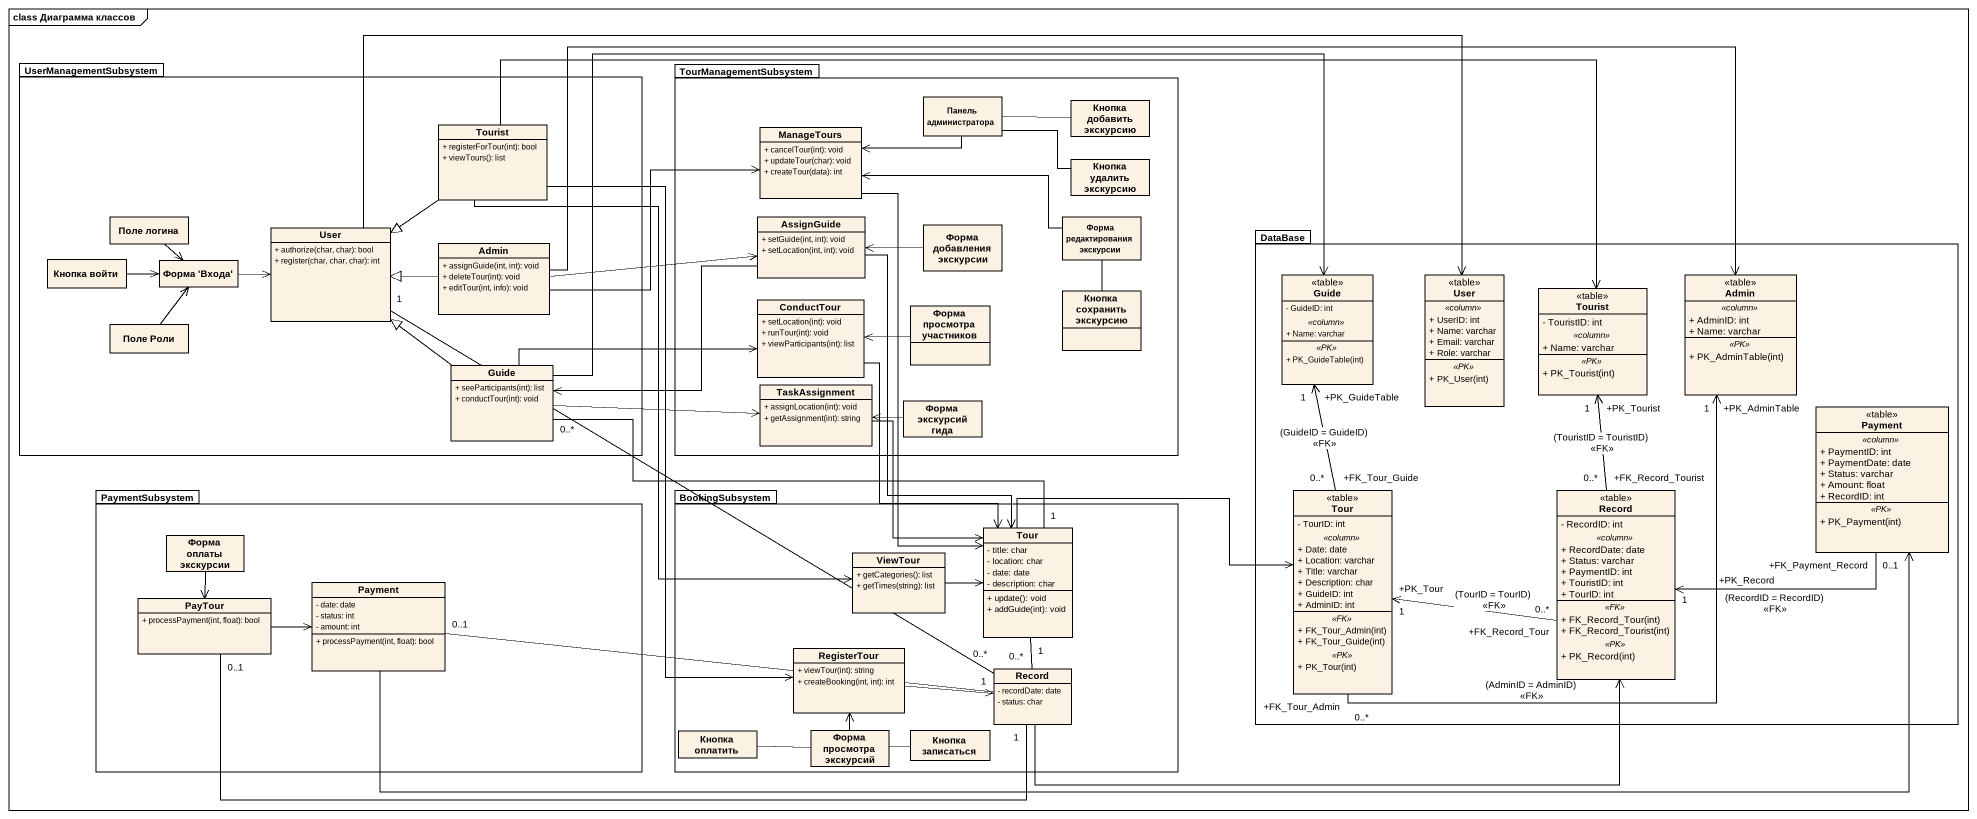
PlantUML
@startuml
mainframe class Диаграмма классов
hide circle
hide empty members
skinparam classAttributeIconSize 0
package UserManagementSubsystem {
  class Tourist {
    + registerForTour(int): bool
    + viewTours(): list
  }
  class "Поле логина" as Поле_логина
  class User {
    + authorize(char, char): bool
    + register(char, char, char): int
  }
  class Admin {
    + assignGuide(int, int): void
    + deleteTour(int): void
    + editTour(int, info): void
  }
  class "Кнопка войти" as Кнопка_войти
  class "Форма 'Входа'" as Форма_Входа
  class "Поле Роли" as Поле_Роли
  class "Guide" as Guide_2 {
    + seeParticipants(int): list
    + conductTour(int): void
  }
}
package TourManagementSubsystem {
  class "Панель администратора" as Панель_администратора
  class ManageTours {
    + cancelTour(int): void
    + updateTour(char): void
    + createTour(data): int
  }
  class "Кнопка добавить экскурсию" as Кнопка_добавить_экскурсию
  class "Кнопка удалить экскурсию" as Кнопка_удалить_экскурсию
  class AssignGuide {
    + setGuide(int, int): void
    + setLocation(int, int): void
  }
  class "Форма редактирования экскурсии" as Форма_редактирования
  class "Форма добавления экскурсии" as Форма_добавления_экскурсии
  class "Кнопка сохранить экскурсию" as Кнопка_сохранить_экскурсию
  class ConductTour {
    + setLocation(int): void
    + runTour(int): void
    + viewParticipants(int): list
  }
  class "Форма просмотра участников" as Форма_просмотра_участников
  class TaskAssignment {
    + assignLocation(int): void
    + getAssignment(int): string
  }
  class "Форма экскурсий гида" as Форма_экскурсий_гида
}
package "DataBase" as DataBase_ {
  class Guide <<table>> {
    - GuideID: int
    .. <<column>> ..
    + Name: varchar
    .. <<PK>> ..
    + PK_GuideTable(int)
  }
  class "User" as User_2 <<table>> {
    .. <<column>> ..
    + UserID: int
    + Name: varchar
    + Email: varchar
    + Role: varchar
    .. <<PK>> ..
    + PK_User(int)
  }
  class "Tourist" as Tourist_2 <<table>> {
    - TouristID: int
    .. <<column>> ..
    + Name: varchar
    .. <<PK>> ..
    + PK_Tourist(int)
  }
  class "Admin" as Admin_2 <<table>> {
    .. <<column>> ..
    + AdminID: int
    + Name: varchar
    .. <<PK>> ..
    + PK_AdminTable(int)
  }
  class Payment <<table>> {
    .. <<column>> ..
    + PaymentID: int
    + PaymentDate: date
    + Status: varchar
    + Amount: float
    + RecordID: int
    .. <<PK>> ..
    + PK_Payment(int)
  }
  class Tour <<table>> {
    - TourID: int
    .. <<column>> ..
    + Date: date
    + Location: varchar
    + Title: varchar
    + Description: char
    + GuideID: int
    + AdminID: int
    .. <<FK>> ..
    + FK_Tour_Admin(int)
    + FK_Tour_Guide(int)
    .. <<PK>> ..
    + PK_Tour(int)
  }
  class "Record" as Record_ <<table>> {
    - RecordID: int
    .. <<column>> ..
    + RecordDate: date
    + Status: varchar
    + PaymentID: int
    + TouristID: int
    + TourID: int
    .. <<FK>> ..
    + FK_Record_Tour(int)
    + FK_Record_Tourist(int)
    .. <<PK>> ..
    + PK_Record(int)
  }
}
package PaymentSubsystem {
  class "Форма оплаты экскурсии" as Форма_оплаты_экскурсии
  class PayTour {
    + processPayment(int, float): bool
  }
  class "Payment" as Payment_2 {
    - date: date
    - status: int
    - amount: int
    + processPayment(int, float): bool
  }
}
package BookingSubsystem {
  class "Tour" as Tour_2 {
    - title: char
    - location: char
    - date: date
    - description: char
    + update(): void
    + addGuide(int): void
  }
  class ViewTour {
    + getCategories(): list
    + getTimes(string): list
  }
  class RegisterTour {
    + viewTour(int): string
    + createBooking(int, int): int
  }
  class "Record" as Record__2 {
    - recordDate: date
    - status: char
  }
  class "Кнопка оплатить" as Кнопка_оплатить
  class "Форма просмотра экскурсий" as Форма_просмотра_экскурсий
  class "Кнопка записаться" as Кнопка_записаться
}
Панель_администратора -left-> ManageTours
Tourist --|> User
Tourist -right-> Tourist_2
Tourist --> ViewTour
Tourist --> RegisterTour
ManageTours --> Tour_2
Кнопка_добавить_экскурсию -left- Панель_администратора
Кнопка_удалить_экскурсию -left- Панель_администратора
Поле_логина --> Форма_Входа
AssignGuide -left-> Guide_2
AssignGuide --> Tour_2
Форма_редактирования -left-> ManageTours
Форма_редактирования -- Кнопка_сохранить_экскурсию
User -right-> User_2
User "1" -- "0..*" Record__2
Admin -right-> ManageTours
Admin -right-> AssignGuide
Admin -left-|> User
Admin -right-> Admin_2
Форма_добавления_экскурсии -left-> AssignGuide
Кнопка_войти -right-> Форма_Входа
Форма_Входа -right-> User
Поле_Роли -up-> Форма_Входа
ConductTour --> Tour_2
Форма_просмотра_участников -left-> ConductTour
Guide_2 -up-|> User
Guide_2 -right-> Guide
Guide_2 -right-> ConductTour
Guide_2 -right-> TaskAssignment
Guide_2 "0..*" -right- "1" Tour_2
TaskAssignment --> Tour_2
Форма_экскурсий_гида -left-> TaskAssignment
Payment "+FK_Payment_Record\n0..1" -left-> "+PK_Record\n1" Record_ : (RecordID = RecordID)\n<<FK>>
Tour "+FK_Tour_Guide\n0..*" -up-> "+PK_GuideTable\n1" Guide : (GuideID = GuideID)\n<<FK>>
Tour "+FK_Tour_Admin\n0..*" -up-> "+PK_AdminTable\n1" Admin_2 : (AdminID = AdminID)\n<<FK>>
Record_ "+FK_Record_Tourist\n0..*" -up-> "+PK_Tourist\n1" Tourist_2 : (TouristID = TouristID)\n<<FK>>
Record_ "+FK_Record_Tour\n0..*" -left-> "+PK_Tour\n1" Tour : (TourID = TourID)\n<<FK>>
Tour_2 -right-> Tour
Tour_2 "1" -- "0..*" Record__2
Форма_оплаты_экскурсии --> PayTour
ViewTour -right-> Tour_2
PayTour -right-> Payment_2
Payment_2 -right-> Payment
RegisterTour -right-> Record__2
Record__2 -right-> Record_
Record__2 "1" -left- "0..1" PayTour
Record__2 "1" -left- "0..1" Payment_2
Кнопка_оплатить -right- Форма_просмотра_экскурсий
Форма_просмотра_экскурсий -up-> RegisterTour
Кнопка_записаться -left- Форма_просмотра_экскурсий
@enduml
